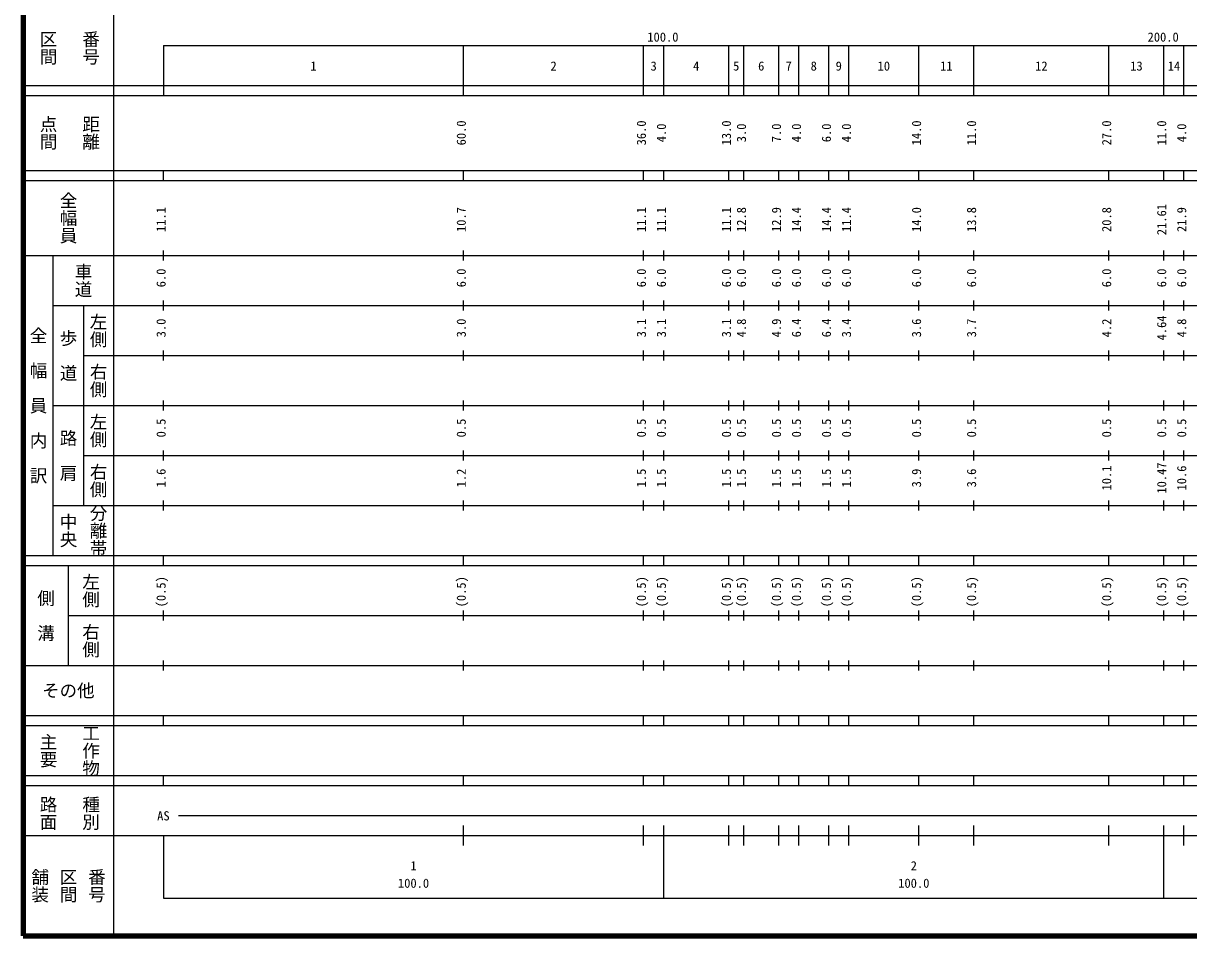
# Model space of a CAD drawing. Units: millimetres on the paper, enlarged 1000 times. Extents: x 40000 to 680000, y 20000 to 380000.
# Drawn here: x 40000 to 272945, y 20000 to 202409 of the extents above; entities that cross this region are included whole.
import ezdxf
from ezdxf.enums import TextEntityAlignment as Align

# ---------------------------------------------------------------- set-up
doc = ezdxf.new("R2010")
doc.units = ezdxf.units.MM
doc.header["$LTSCALE"] = 1000
doc.layers.add('M-TTL', color=2, linetype='Continuous', lineweight=140)
doc.layers.add('M-TTL-BAND', color=7, linetype='Continuous', lineweight=25)
doc.styles.add('@ＭＳ ゴシック', font='')
doc.styles.add('ＭＳ ゴシック', font='')
doc.styles.get('@ＭＳ ゴシック').set_extended_font_data('@MS Gothic')
doc.styles.get('ＭＳ ゴシック').set_extended_font_data('MS Gothic')

msp = doc.modelspace()

# ---------------------------------------------------------------- linework, layer by layer
at = {"layer": 'M-TTL'}
for p, q in [((40000, 380000), (40000, 20000)), ((40000, 20000), (680000, 20000))]:
    msp.add_line(p, q, dxfattribs=at)
at = {"layer": 'M-TTL-BAND'}
for p, q in [((58000, 370000), (58000, 20000)), ((68000, 198000), (579000, 198000)), ((68000, 198000), (68000, 188000)), ((128000, 188000), (128000, 198000)), ((164000, 188000), (164000, 198000)), ((168000, 188000), (168000, 198000)), ((181000, 188000), (181000, 198000)), ((184000, 188000), (184000, 198000)), ((191000, 188000), (191000, 198000)), ((195000, 188000), (195000, 198000)), ((201000, 188000), (201000, 198000)), ((205000, 188000), (205000, 198000)), ((219000, 188000), (219000, 198000)), ((230000, 188000), (230000, 198000)), ((257000, 188000), (257000, 198000)), ((268000, 188000), (268000, 198000)), ((272000, 188000), (272000, 198000)), ((40000, 190000), (579000, 190000)), ((40000, 188000), (579000, 188000)), ((40000, 173000), (579000, 173000)), ((68000, 171000), (68000, 173000)), ((128000, 171000), (128000, 173000)), ((164000, 171000), (164000, 173000)), ((168000, 171000), (168000, 173000)), ((181000, 171000), (181000, 173000)), ((184000, 171000), (184000, 173000)), ((191000, 171000), (191000, 173000)), ((195000, 171000), (195000, 173000)), ((201000, 171000), (201000, 173000)), ((205000, 171000), (205000, 173000)), ((219000, 171000), (219000, 173000)), ((230000, 171000), (230000, 173000)), ((257000, 171000), (257000, 173000)), ((268000, 171000), (268000, 173000)), ((272000, 171000), (272000, 173000)), ((40000, 171000), (579000, 171000)), ((68000, 155000), (68000, 157000)), ((128000, 155000), (128000, 157000)), ((164000, 155000), (164000, 157000)), ((168000, 155000), (168000, 157000)), ((181000, 155000), (181000, 157000)), ((184000, 155000), (184000, 157000)), ((191000, 155000), (191000, 157000)), ((195000, 155000), (195000, 157000)), ((201000, 155000), (201000, 157000)), ((205000, 155000), (205000, 157000)), ((219000, 155000), (219000, 157000)), ((230000, 155000), (230000, 157000)), ((257000, 155000), (257000, 157000)), ((268000, 155000), (268000, 157000)), ((272000, 155000), (272000, 157000)), ((40000, 156000), (579000, 156000)), ((46000, 96000), (46000, 156000)), ((68000, 145000), (68000, 147000)), ((128000, 145000), (128000, 147000)), ((164000, 145000), (164000, 147000)), ((168000, 145000), (168000, 147000)), ((181000, 145000), (181000, 147000)), ((184000, 145000), (184000, 147000)), ((191000, 145000), (191000, 147000)), ((195000, 145000), (195000, 147000)), ((201000, 145000), (201000, 147000)), ((205000, 145000), (205000, 147000)), ((219000, 145000), (219000, 147000)), ((230000, 145000), (230000, 147000)), ((257000, 145000), (257000, 147000)), ((268000, 145000), (268000, 147000)), ((272000, 145000), (272000, 147000)), ((46000, 146000), (579000, 146000)), ((52000, 146000), (52000, 106000)), ((52000, 136000), (579000, 136000)), ((68000, 135000), (68000, 137000)), ((128000, 135000), (128000, 137000)), ((164000, 135000), (164000, 137000)), ((168000, 135000), (168000, 137000)), ((181000, 135000), (181000, 137000)), ((184000, 135000), (184000, 137000)), ((191000, 135000), (191000, 137000)), ((195000, 135000), (195000, 137000)), ((201000, 135000), (201000, 137000)), ((205000, 135000), (205000, 137000)), ((219000, 135000), (219000, 137000)), ((230000, 135000), (230000, 137000)), ((257000, 135000), (257000, 137000)), ((268000, 135000), (268000, 137000)), ((272000, 135000), (272000, 137000)), ((46000, 126000), (579000, 126000)), ((68000, 125000), (68000, 127000)), ((128000, 125000), (128000, 127000)), ((164000, 125000), (164000, 127000)), ((168000, 125000), (168000, 127000)), ((181000, 125000), (181000, 127000)), ((184000, 125000), (184000, 127000)), ((191000, 125000), (191000, 127000)), ((195000, 125000), (195000, 127000)), ((201000, 125000), (201000, 127000)), ((205000, 125000), (205000, 127000)), ((219000, 125000), (219000, 127000)), ((230000, 125000), (230000, 127000)), ((257000, 125000), (257000, 127000)), ((268000, 125000), (268000, 127000)), ((272000, 125000), (272000, 127000)), ((68000, 115000), (68000, 117000)), ((128000, 115000), (128000, 117000)), ((164000, 115000), (164000, 117000)), ((168000, 115000), (168000, 117000)), ((181000, 115000), (181000, 117000)), ((184000, 115000), (184000, 117000)), ((191000, 115000), (191000, 117000)), ((195000, 115000), (195000, 117000)), ((201000, 115000), (201000, 117000)), ((205000, 115000), (205000, 117000)), ((219000, 115000), (219000, 117000)), ((230000, 115000), (230000, 117000)), ((257000, 115000), (257000, 117000)), ((268000, 115000), (268000, 117000)), ((272000, 115000), (272000, 117000)), ((52000, 116000), (579000, 116000)), ((46000, 106000), (579000, 106000)), ((68000, 105000), (68000, 107000)), ((128000, 105000), (128000, 107000)), ((164000, 105000), (164000, 107000)), ((168000, 105000), (168000, 107000)), ((181000, 105000), (181000, 107000)), ((184000, 105000), (184000, 107000)), ((191000, 105000), (191000, 107000)), ((195000, 105000), (195000, 107000)), ((201000, 105000), (201000, 107000)), ((205000, 105000), (205000, 107000)), ((219000, 105000), (219000, 107000)), ((230000, 105000), (230000, 107000)), ((257000, 105000), (257000, 107000)), ((268000, 105000), (268000, 107000)), ((272000, 105000), (272000, 107000)), ((40000, 96000), (579000, 96000)), ((68000, 94000), (68000, 96000)), ((128000, 94000), (128000, 96000)), ((164000, 94000), (164000, 96000)), ((168000, 94000), (168000, 96000)), ((181000, 94000), (181000, 96000)), ((184000, 94000), (184000, 96000)), ((191000, 94000), (191000, 96000)), ((195000, 94000), (195000, 96000)), ((201000, 94000), (201000, 96000)), ((205000, 94000), (205000, 96000)), ((219000, 94000), (219000, 96000)), ((230000, 94000), (230000, 96000)), ((257000, 94000), (257000, 96000)), ((268000, 94000), (268000, 96000)), ((272000, 94000), (272000, 96000)), ((40000, 94000), (579000, 94000)), ((49000, 94000), (49000, 74000)), ((49000, 84000), (579000, 84000)), ((68000, 83000), (68000, 85000)), ((128000, 83000), (128000, 85000)), ((164000, 83000), (164000, 85000)), ((168000, 83000), (168000, 85000)), ((181000, 83000), (181000, 85000)), ((184000, 83000), (184000, 85000)), ((191000, 83000), (191000, 85000)), ((195000, 83000), (195000, 85000)), ((201000, 83000), (201000, 85000)), ((205000, 83000), (205000, 85000)), ((219000, 83000), (219000, 85000)), ((230000, 83000), (230000, 85000)), ((257000, 83000), (257000, 85000)), ((268000, 83000), (268000, 85000)), ((272000, 83000), (272000, 85000)), ((68000, 73000), (68000, 75000)), ((128000, 73000), (128000, 75000)), ((164000, 73000), (164000, 75000)), ((168000, 73000), (168000, 75000)), ((181000, 73000), (181000, 75000)), ((184000, 73000), (184000, 75000)), ((191000, 73000), (191000, 75000)), ((195000, 73000), (195000, 75000)), ((201000, 73000), (201000, 75000)), ((205000, 73000), (205000, 75000)), ((219000, 73000), (219000, 75000)), ((230000, 73000), (230000, 75000)), ((257000, 73000), (257000, 75000)), ((268000, 73000), (268000, 75000)), ((272000, 73000), (272000, 75000)), ((40000, 74000), (579000, 74000)), ((40000, 64000), (579000, 64000)), ((68000, 62000), (68000, 64000)), ((128000, 62000), (128000, 64000)), ((164000, 62000), (164000, 64000)), ((168000, 62000), (168000, 64000)), ((181000, 62000), (181000, 64000)), ((184000, 62000), (184000, 64000)), ((191000, 62000), (191000, 64000)), ((195000, 62000), (195000, 64000)), ((201000, 62000), (201000, 64000)), ((205000, 62000), (205000, 64000)), ((219000, 62000), (219000, 64000)), ((230000, 62000), (230000, 64000)), ((257000, 62000), (257000, 64000)), ((268000, 62000), (268000, 64000)), ((272000, 62000), (272000, 64000)), ((40000, 62000), (579000, 62000)), ((40000, 52000), (579000, 52000)), ((68000, 50000), (68000, 52000)), ((128000, 50000), (128000, 52000)), ((164000, 50000), (164000, 52000)), ((168000, 50000), (168000, 52000)), ((181000, 50000), (181000, 52000)), ((184000, 50000), (184000, 52000)), ((191000, 50000), (191000, 52000)), ((195000, 50000), (195000, 52000)), ((201000, 50000), (201000, 52000)), ((205000, 50000), (205000, 52000)), ((219000, 50000), (219000, 52000)), ((230000, 50000), (230000, 52000)), ((257000, 50000), (257000, 52000)), ((268000, 50000), (268000, 52000)), ((272000, 50000), (272000, 52000)), ((40000, 50000), (579000, 50000)), ((71000, 44000), (429500, 44000)), ((128000, 38000), (128000, 42000)), ((164000, 38000), (164000, 42000)), ((168000, 27500), (168000, 42000)), ((181000, 38000), (181000, 42000)), ((184000, 38000), (184000, 42000)), ((191000, 38000), (191000, 42000)), ((195000, 38000), (195000, 42000)), ((201000, 38000), (201000, 42000)), ((205000, 38000), (205000, 42000)), ((219000, 38000), (219000, 42000)), ((230000, 38000), (230000, 42000)), ((257000, 38000), (257000, 42000)), ((268000, 27500), (268000, 42000)), ((272000, 38000), (272000, 42000)), ((40000, 40000), (579000, 40000)), ((68000, 40000), (68000, 27500)), ((68000, 27500), (579000, 27500))]:
    msp.add_line(p, q, dxfattribs=at)

# ---------------------------------------------------------------- texts
at = {"layer": 'M-TTL-BAND', "style": '@ＭＳ ゴシック'}
for s, p in [('区間', (45000, 197500)), ('番号', (53500, 197500)), ('点間', (45000, 180500)), ('距離', (53500, 180500)), ('全幅員', (49000, 163500)), ('車道', (52000, 151000)), ('左側', (55000, 141000)), ('全\u3000幅\u3000員\u3000内\u3000訳', (43000, 126000)), ('歩\u3000道', (49000, 136000)), ('右側', (55000, 131000)), ('左側', (55000, 121000)), ('路\u3000肩', (49000, 116000)), ('右側', (55000, 111000)), ('分離帯', (55000, 101000)), ('中央', (49000, 101000)), ('左側', (53500, 89000)), ('側\u3000溝', (44500, 84000)), ('右側', (53500, 79000)), ('工作物', (53500, 57000)), ('主要', (45000, 57000)), ('路面', (45000, 44500)), ('種別', (53500, 44500)), ('舗装', (43333, 30000)), ('区間', (49000, 30000)), ('番号', (54667, 30000))]:
    msp.add_text(s, height=2566, rotation=270, dxfattribs=at).set_placement(p, align=Align.MIDDLE_CENTER)
at = {"layer": 'M-TTL-BAND', "style": 'ＭＳ ゴシック'}
for s, p in [('100.0', (167844, 198195)), ('200.0', (267844, 198195)), ('1', (98000, 192405)), ('2', (146000, 192405)), ('3', (166000, 192405)), ('4', (174500, 192405)), ('5', (182500, 192405)), ('6', (187500, 192405)), ('7', (193000, 192405)), ('8', (198000, 192405)), ('9', (203000, 192405)), ('10', (212000, 192405)), ('11', (224500, 192405)), ('12', (243500, 192405)), ('13', (262500, 192405)), ('14', (270000, 192405)), ('AS', (68000, 42500)), ('1', (118000, 32523)), ('2', (218000, 32523)), ('100.0', (118000, 29033)), ('100.0', (218000, 29033))]:
    msp.add_text(s, height=1833, dxfattribs=at).set_placement(p, align=Align.BOTTOM_CENTER)
for s, p in [('60.0', (129000, 180500)), ('36.0', (165000, 180500)), ('4.0', (169000, 180500)), ('13.0', (182000, 180500)), ('3.0', (185000, 180500)), ('7.0', (192000, 180500)), ('4.0', (196000, 180500)), ('6.0', (202000, 180500)), ('4.0', (206000, 180500)), ('14.0', (220000, 180500)), ('11.0', (231000, 180500)), ('27.0', (258000, 180500)), ('11.0', (269000, 180500)), ('4.0', (273000, 180500)), ('11.1', (69000, 163174)), ('10.7', (129000, 163174)), ('11.1', (165000, 163174)), ('11.1', (169000, 163174)), ('11.1', (182000, 163174)), ('12.8', (185000, 163174)), ('12.9', (192000, 163174)), ('14.4', (196000, 163174)), ('14.4', (202000, 163174)), ('11.4', (206000, 163174)), ('14.0', (220000, 163174)), ('13.8', (231000, 163174)), ('20.8', (258000, 163174)), ('21.61', (269000, 163174)), ('21.9', (273000, 163174)), ('6.0', (69000, 151500)), ('6.0', (129000, 151500)), ('6.0', (165000, 151500)), ('6.0', (169000, 151500)), ('6.0', (182000, 151500)), ('6.0', (185000, 151500)), ('6.0', (192000, 151500)), ('6.0', (196000, 151500)), ('6.0', (202000, 151500)), ('6.0', (206000, 151500)), ('6.0', (220000, 151500)), ('6.0', (231000, 151500)), ('6.0', (258000, 151500)), ('6.0', (269000, 151500)), ('6.0', (273000, 151500)), ('3.0', (69000, 141500)), ('3.0', (129000, 141500)), ('3.1', (165000, 141500)), ('3.1', (169000, 141500)), ('3.1', (182000, 141500)), ('4.8', (185000, 141500)), ('4.9', (192000, 141500)), ('6.4', (196000, 141500)), ('6.4', (202000, 141500)), ('3.4', (206000, 141500)), ('3.6', (220000, 141500)), ('3.7', (231000, 141500)), ('4.2', (258000, 141500)), ('4.64', (269000, 141500)), ('4.8', (273000, 141500)), ('0.5', (69000, 121500)), ('0.5', (129000, 121500)), ('0.5', (165000, 121500)), ('0.5', (169000, 121500)), ('0.5', (182000, 121500)), ('0.5', (185000, 121500)), ('0.5', (192000, 121500)), ('0.5', (196000, 121500)), ('0.5', (202000, 121500)), ('0.5', (206000, 121500)), ('0.5', (220000, 121500)), ('0.5', (231000, 121500)), ('0.5', (258000, 121500)), ('0.5', (269000, 121500)), ('0.5', (273000, 121500)), ('10.47', (269000, 111500)), ('1.6', (69000, 111500)), ('1.2', (129000, 111500)), ('1.5', (165000, 111500)), ('1.5', (169000, 111500)), ('1.5', (182000, 111500)), ('1.5', (185000, 111500)), ('1.5', (192000, 111500)), ('1.5', (196000, 111500)), ('1.5', (202000, 111500)), ('1.5', (206000, 111500)), ('3.9', (220000, 111500)), ('3.6', (231000, 111500)), ('10.1', (258000, 111500)), ('10.6', (273000, 111500)), ('(0.5)', (69000, 88764)), ('(0.5)', (129000, 88764)), ('(0.5)', (165000, 88764)), ('(0.5)', (169000, 88764)), ('(0.5)', (182000, 88764)), ('(0.5)', (185000, 88764)), ('(0.5)', (192000, 88764)), ('(0.5)', (196000, 88764)), ('(0.5)', (202000, 88764)), ('(0.5)', (206000, 88764)), ('(0.5)', (220000, 88764)), ('(0.5)', (231000, 88764)), ('(0.5)', (258000, 88764)), ('(0.5)', (269000, 88764)), ('(0.5)', (273000, 88764))]:
    msp.add_text(s, height=1833, rotation=90, dxfattribs=at).set_placement(p, align=Align.BOTTOM_CENTER)
msp.add_text('その他', height=2566, dxfattribs=at).set_placement((49000, 69000), align=Align.MIDDLE_CENTER)

doc.saveas('drawing.dxf')
